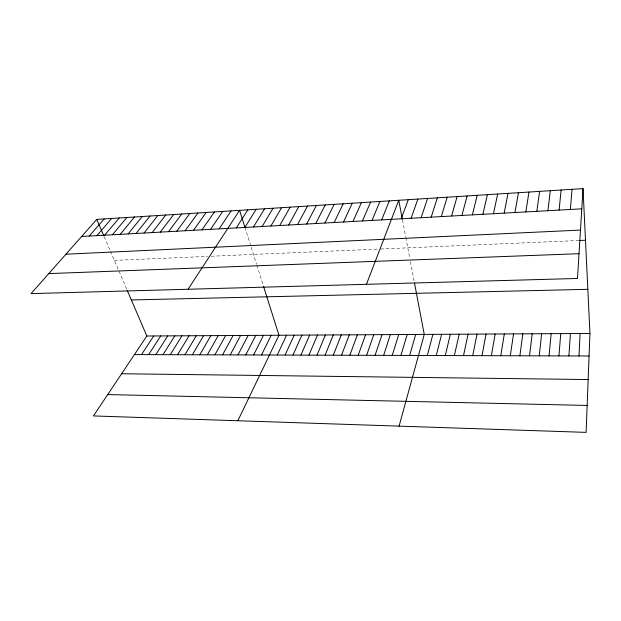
<?xml version="1.0" encoding="UTF-8"?>
<svg xmlns="http://www.w3.org/2000/svg" width="621" height="621" viewBox="0 0 621 621"><rect width="100%" height="100%" fill="white"/><g stroke="black" fill="none" stroke-linecap="round" stroke-linejoin="round"><path stroke-width="0.47" stroke-dasharray="3.1 2.33" d="M114.373 260.378L207.701 256.388M211.218 256.24L378.794 249.075M380.58 248.998L578.756 240.521M104.243 236.787L110.072 250.372M110.437 251.21L126.863 289.479M244.899 227.239L250.372 244.589M251.226 247.298L256.613 264.391M256.9 265.291L263.304 285.606M402.509 220.075L405.668 236.694M405.839 237.556L409.767 258.227M410.419 261.658L414.16 281.321"/><path stroke-width="0.93" d="M589.95 333.446L586.108 432.379L93.461 415.93L146.835 336.015L589.95 333.446L583.018 188.621L96.775 219.392L31.05 293.609L577.507 278.472L583.018 188.621M578.951 355.965L580.138 333.5M568.906 355.934L570.404 333.555M570.388 209.456L572.026 189.312M558.947 355.903L560.74 333.617M549.065 355.872L551.153 333.671M559.102 210.077L561.12 190.003M539.261 355.841L541.636 333.725M547.924 210.698L550.315 190.686M529.527 355.81L532.197 333.78M519.878 355.786L522.828 333.834M536.839 211.311L539.602 191.369M510.299 355.755L513.528 333.888M525.847 211.916L528.976 192.036M500.798 355.724L504.299 333.943M491.366 355.693L495.139 333.997M514.956 212.522L518.45 192.704M482.012 355.662L486.049 334.051M504.167 213.119L508.001 193.364M472.728 355.639L477.021 334.098M493.47 213.709L497.654 194.024M463.514 355.608L468.063 334.152M454.37 355.577L459.175 334.207M482.859 214.292L487.384 194.668M445.296 355.554L450.349 334.253M472.348 214.874L477.207 195.312M436.284 355.522L441.593 334.308M427.349 355.491L432.891 334.354M461.923 215.448L467.108 195.957M399.078 426.138L424.259 334.409L414.517 283.176M451.591 216.023L457.103 196.585M409.674 355.437L415.69 334.455M400.933 355.414L407.182 334.509M441.345 216.589L447.174 197.214M392.262 355.383L398.736 334.556M431.191 217.148L437.324 197.835M383.654 355.359L390.345 334.603M421.123 217.707L427.558 198.456M375.1 355.328L382.024 334.649M366.623 355.305L373.757 334.703M411.133 218.258L417.879 199.069M358.201 355.282L365.544 334.75M401.236 218.809L408.269 199.675M349.84 355.251L357.393 334.797M341.534 355.228L349.305 334.843M366.452 284.317L398.744 200.28L402.338 219.182M333.298 355.204L341.271 334.89M381.682 219.888L389.289 200.878M325.117 355.173L333.291 334.936M372.026 220.424L379.92 201.468M316.997 355.15L325.365 334.983M308.932 355.127L317.494 335.03M362.447 220.952L370.621 202.058M300.921 355.103L309.677 335.068M292.972 355.072L301.922 335.115M352.953 221.48L361.391 202.64M285.078 355.049L294.214 335.161M343.537 222L352.239 203.222M277.245 355.026L286.56 335.208M334.199 222.512L343.165 203.797M237.851 420.751L278.961 335.247L263.576 286.475M261.503 354.979L271.183 335.293M324.93 223.024L334.152 204.363M253.593 354.956L263.459 335.34M315.74 223.537L325.218 204.93M245.745 354.925L255.79 335.387M237.959 354.901L248.167 335.433M306.627 224.041L316.353 205.497M230.22 354.878L240.606 335.472M297.591 224.538L307.558 206.048M222.543 354.855L233.092 335.519M288.618 225.035L298.825 206.599M214.913 354.832L225.633 335.557M207.336 354.808L218.227 335.604M279.722 225.524L290.162 207.15M199.822 354.785L210.868 335.643M270.896 226.013L281.569 207.693M192.355 354.762L203.556 335.689M184.934 354.738L196.298 335.728M262.14 226.494L273.038 208.237M177.575 354.715L189.094 335.775M253.453 226.975L264.577 208.772M170.255 354.692L181.93 335.814M244.837 227.457L256.178 209.3M162.997 354.669L174.819 335.852M236.283 227.93L247.849 209.828M155.786 354.645L167.748 335.899M148.621 354.622L160.73 335.938M188.078 289.254L239.574 210.356L244.899 227.239M141.503 354.607L153.76 335.977M219.128 228.877L231.121 210.884M210.519 229.351L222.729 211.419M201.988 229.824L214.4 211.947M193.519 230.29L206.133 212.467M185.12 230.756L197.936 212.987M176.783 231.214L189.801 213.5M168.516 231.672L181.72 214.012M160.311 232.13L173.709 214.517M152.168 232.58L165.753 215.021M144.088 233.022L157.858 215.526M136.077 233.465L150.026 216.023M128.12 233.907L142.248 216.512M120.226 234.342L134.532 217.001M112.393 234.777L126.87 217.482M104.615 235.204L119.263 217.963M96.899 235.631L111.71 218.445M89.245 236.058L104.219 218.918M81.646 236.477L581.776 208.827M65.942 254.206L580.472 230.088M579.719 240.482L585.487 240.234M48.772 273.597L579.028 253.702M131.357 299.959L587.839 289.324M134.439 354.583L589.073 355.996M121.646 373.741L588.165 379.54M107.736 394.568L587.155 405.451M96.775 219.392L103.878 235.926M127.212 290.294L146.835 336.015"/></g></svg>
